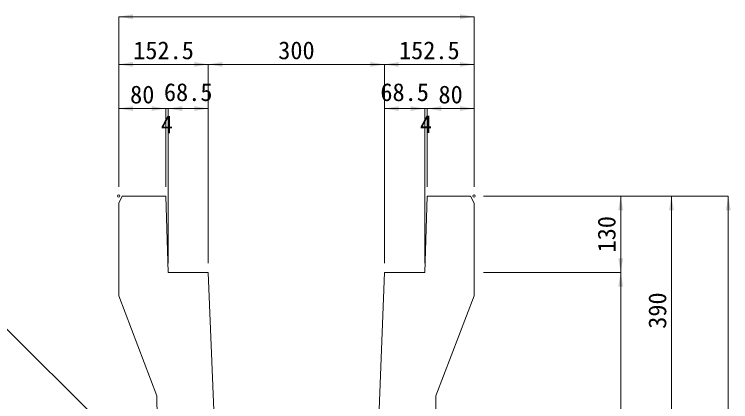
# Model space of a CAD drawing. Units: millimetres at full size; some dimension numbers follow another scale. Extents: x 190759 to 276146, y -52712 to -16236.
# Drawn here: x 208682 to 209902, y -29700 to -29041 of the extents above; entities that cross this region are included whole.
import ezdxf
from ezdxf.enums import TextEntityAlignment as Align

# ---------------------------------------------------------------- set-up
doc = ezdxf.new("R2010")
doc.units = ezdxf.units.MM
doc.header["$LTSCALE"] = 18
for name, color, linetype, lineweight in [('寸法線', 7, 'Continuous', 9), ('本体', 2, 'Continuous', 13), ('補助線', 8, 'Continuous', 13)]:
    doc.layers.add(name, color=color, linetype=linetype, lineweight=lineweight)
doc.styles.add('ＭＳ ゴシック', font='')
doc.styles.get('ＭＳ ゴシック').set_extended_font_data('MS Gothic')

# ---------------------------------------------------------------- blocks, each defined once
blk = doc.blocks.new('filled_arrow')
at = {"color": 0, "linetype": 'Continuous', "lineweight": -2}
blk.add_solid([(7.5, 1.25), (0, 0), (7.5, -1.25)], dxfattribs=at)

msp = doc.modelspace()

# ---------------------------------------------------------------- linework, layer by layer
at = {"layer": '寸法線'}
for p, q in [((208860.16, -29044.87), (209465.16, -29044.87)), ((208860.16, -29334.38), (208860.16, -29044.87)), ((209465.16, -29334.38), (209465.16, -29044.87)), ((208860.16, -29126.13), (209012.66, -29126.13)), ((208860.16, -29334.38), (208860.16, -29126.13)), ((209012.66, -29126.13), (209312.66, -29126.13)), ((209012.66, -29464.38), (209012.66, -29126.13)), ((209012.66, -29464.38), (209012.66, -29126.13)), ((209312.66, -29464.38), (209312.66, -29126.13)), ((209312.66, -29126.13), (209465.16, -29126.13)), ((209312.66, -29464.38), (209312.66, -29126.13)), ((209465.16, -29334.38), (209465.16, -29126.13)), ((208860.16, -29201.35), (208940.16, -29201.35)), ((208860.16, -29334.38), (208860.16, -29201.35)), ((208892.16, -29201.35), (208992.15, -29201.35)), ((208940.16, -29334.38), (208940.16, -29201.35)), ((208940.16, -29334.38), (208940.16, -29201.35)), ((208944.15, -29464.38), (208944.15, -29201.35)), ((208944.15, -29201.35), (209012.66, -29201.35)), ((208944.15, -29464.38), (208944.15, -29201.35)), ((209012.66, -29464.38), (209012.66, -29201.35)), ((209312.66, -29201.35), (209381.16, -29201.35)), ((209312.66, -29464.38), (209312.66, -29201.35)), ((209333.16, -29201.35), (209433.16, -29201.35)), ((209381.16, -29464.38), (209381.16, -29201.35)), ((209381.16, -29464.38), (209381.16, -29201.35)), ((209385.16, -29334.38), (209385.16, -29201.35)), ((209385.16, -29201.35), (209465.16, -29201.35)), ((209385.16, -29334.38), (209385.16, -29201.35)), ((209465.16, -29334.38), (209465.16, -29201.35)), ((209481.16, -29350.38), (209714.74, -29350.38)), ((209481.16, -29350.38), (209897.99, -29350.38)), ((209481.16, -29350.38), (209801.13, -29350.38)), ((209714.74, -29480.38), (209714.74, -29350.38)), ((209801.13, -29740.34), (209801.13, -29350.38)), ((209897.99, -30290.38), (209897.99, -29350.38)), ((209481.16, -29480.38), (209714.74, -29480.38)), ((209481.16, -29480.38), (209714.74, -29480.38)), ((209714.74, -30180.38), (209714.74, -29480.38))]:
    msp.add_line(p, q, dxfattribs=at)
msp.add_lwpolyline([(208823.3, -29730.34), (208666.41, -29573.45), (208450.28, -29573.45)], dxfattribs=at)
at = {"layer": '本体'}
for p, q in [((208860.16, -29362.38), (208866.15, -29350.38)), ((208866.15, -29350.38), (208940.16, -29350.38)), ((208940.16, -29350.38), (208944.16, -29480.38)), ((209385.16, -29350.38), (209381.16, -29480.38)), ((209459.16, -29350.38), (209385.16, -29350.38)), ((209465.16, -29362.38), (209459.16, -29350.38)), ((208860.16, -29362.38), (208860.16, -29520.38)), ((209465.16, -29362.38), (209465.16, -29520.38)), ((208944.16, -29480.38), (209012.66, -29480.38)), ((209038.74, -30132.38), (209012.66, -29480.38)), ((209286.58, -30132.38), (209312.66, -29480.38)), ((209381.16, -29480.38), (209312.66, -29480.38)), ((208860.16, -29520.38), (208925.16, -29690.38)), ((209465.16, -29520.38), (209400.16, -29690.38)), ((208925.16, -29690.38), (208931.61, -30265.33)), ((209400.16, -29690.38), (209393.7, -30265.33))]:
    msp.add_line(p, q, dxfattribs=at)
at = {"layer": '補助線'}
for centre in [(208860.16, -29350.38), (209465.16, -29350.38)]:
    msp.add_circle(centre, 2, dxfattribs=at)

# ---------------------------------------------------------------- block references
at = {"layer": '寸法線', "xscale": 3.2, "yscale": 3.2}
for p in [(208860.16, -29044.87), (208860.16, -29126.13), (209012.66, -29126.13), (209312.66, -29126.13), (208860.16, -29201.35), (208944.15, -29201.35), (208944.15, -29201.35), (209312.66, -29201.35), (209385.16, -29201.35), (209385.16, -29201.35)]:
    msp.add_blockref('filled_arrow', p, dxfattribs=at)
for p, rotation in [((209465.16, -29044.87), 180), ((209012.66, -29126.13), 180), ((209312.66, -29126.13), 180), ((209465.16, -29126.13), 180), ((208940.16, -29201.35), 180), ((208940.16, -29201.35), 180), ((209012.66, -29201.35), 180), ((209381.16, -29201.35), 180), ((209381.16, -29201.35), 180), ((209465.16, -29201.35), 180), ((209714.74, -29350.38), 270), ((209801.13, -29350.38), 270), ((209897.99, -29350.38), 270), ((209714.74, -29480.38), 90), ((209714.74, -29480.38), 270)]:
    msp.add_blockref('filled_arrow', p, dxfattribs=dict(at, rotation=rotation))

# ---------------------------------------------------------------- texts
at = {"layer": '寸法線', "style": 'ＭＳ ゴシック'}
for s, p in [('152.5', (208936.41, -29102.13)), ('300', (209162.66, -29102.13)), ('152.5', (209388.91, -29102.13)), ('68.5', (208978.41, -29173.35)), ('68.5', (209346.91, -29173.35)), ('80', (208900.16, -29177.35)), ('80', (209425.16, -29177.35)), ('4', (208942.15, -29228.11)), ('4', (209383.16, -29227.87))]:
    msp.add_text(s, height=30.38, dxfattribs=at).set_placement(p, align=Align.MIDDLE_CENTER)
for s, p in [('130', (209690.74, -29415.38)), ('390', (209777.13, -29545.36))]:
    msp.add_text(s, height=30.38, rotation=90, dxfattribs=at).set_placement(p, align=Align.MIDDLE_CENTER)

doc.saveas('drawing.dxf')
